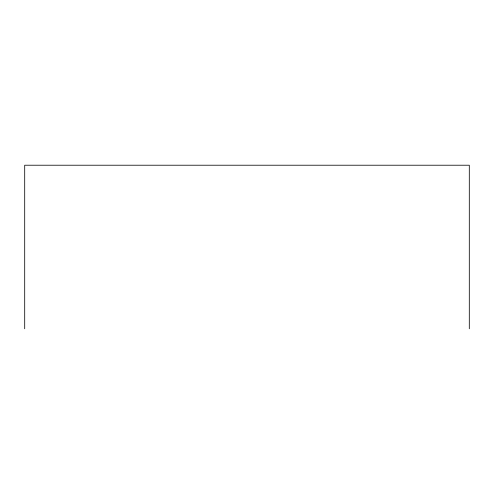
<?xml version="1.0" encoding="UTF-8"?>
<svg xmlns="http://www.w3.org/2000/svg" width="494" height="494" viewBox="0 0 494 494"><rect width="100%" height="100%" fill="white"/><g stroke="black" fill="none" stroke-linecap="round" stroke-linejoin="round"><path stroke-width="0.74" d="M469.3 328.782L469.3 165.218L24.7 165.218L24.7 328.782"/></g></svg>
